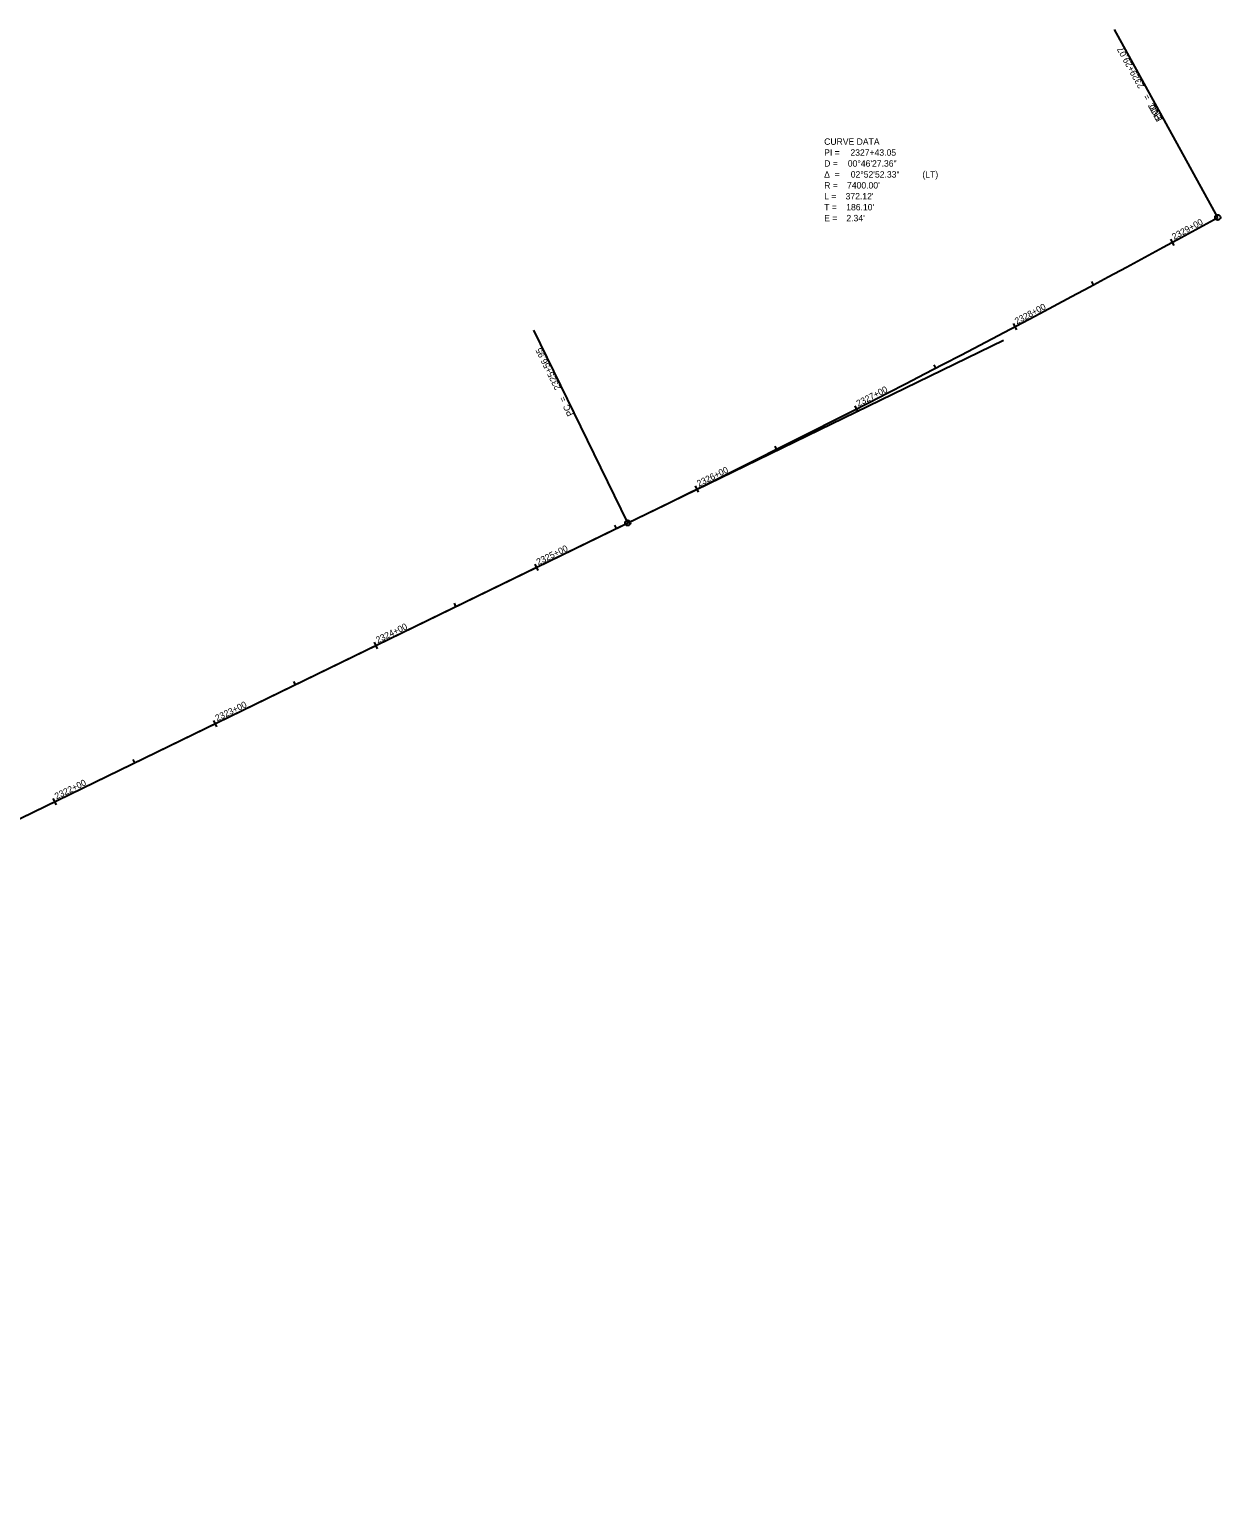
# Model space of a CAD drawing. Extents: x 1732743 to 1737831, y 481583 to 484201.
# Drawn here: x 1737164 to 1737831, y 483371 to 484201 of the extents above; entities that cross this region are included whole.
import ezdxf

# ---------------------------------------------------------------- set-up
doc = ezdxf.new("R2010")
doc.units = 0
for name, color, linetype in [('D_Draft_Symbols', 7, 'Continuous'), ('D_Roadway_Edge_Shoulder', 7, 'Continuous'), ('D_Roadway_Edge_TW', 7, 'Continuous'), ('New Level', 7, 'Continuous')]:
    doc.layers.add(name, color=color, linetype=linetype)

msp = doc.modelspace()

# ---------------------------------------------------------------- linework, layer by layer
at = {"layer": 'D_Roadway_Edge_Shoulder'}
for p, q in [((1737803.31, 484083.31), (1737805.23, 484079.8)), ((1737760.29, 484057.76), (1737759.34, 484059.54)), ((1737715.21, 484036.06), (1737717.08, 484032.52)), ((1737671.85, 484011.1), (1737670.92, 484012.88)), ((1737626.48, 483990.01), (1737628.29, 483986.44)), ((1737582.78, 483965.63), (1737581.88, 483967.43)), ((1737537.13, 483945.16), (1737538.9, 483941.57)), ((1737493.11, 483921.37), (1737492.23, 483923.18)), ((1737447.27, 483901.31), (1737449.02, 483897.72)), ((1737403.18, 483877.64), (1737402.3, 483879.45)), ((1737357.34, 483857.58), (1737359.09, 483853.98)), ((1737313.25, 483833.9), (1737312.37, 483835.71)), ((1737267.41, 483813.84), (1737269.16, 483810.25)), ((1737223.32, 483790.17), (1737222.44, 483791.97)), ((1737177.48, 483770.11), (1737179.23, 483766.51))]:
    msp.add_line(p, q, dxfattribs=at)
at = {"layer": 'D_Roadway_Edge_TW'}
for p, q in [((1734657.52, 482542.33), (1737709.83, 484026.77)), ((1734798.8, 482611.03), (1737499.36, 483924.41))]:
    msp.add_line(p, q, dxfattribs=at)
msp.add_arc((1734262.93, 490579.15), 7400, 295.935322, 298.816525, dxfattribs=at)
msp.add_arc((1734262.93, 490579.15), 7400, 295.935322, 298.816525, dxfattribs=at)
at = {"layer": 'New Level'}
for p, q in [((1737829.77, 484095.51), (1737771.93, 484200.65)), ((1737771.93, 484200.65), (1737771.93, 484200.65)), ((1737829.77, 484095.51), (1737771.93, 484200.65)), ((1737771.93, 484200.65), (1737771.93, 484200.65)), ((1737829.77, 484095.51), (1737771.93, 484200.65)), ((1737771.93, 484200.65), (1737771.93, 484200.65)), ((1737829.77, 484095.51), (1737771.93, 484200.65)), ((1737771.93, 484200.65), (1737771.93, 484200.65)), ((1737829.77, 484095.51), (1737829.77, 484095.51)), ((1737829.77, 484095.51), (1737829.77, 484095.51)), ((1737499.36, 483924.41), (1737446.88, 484032.33)), ((1737446.88, 484032.33), (1737446.88, 484032.33)), ((1737499.36, 483924.41), (1737446.88, 484032.33)), ((1737446.88, 484032.33), (1737446.88, 484032.33)), ((1737499.36, 483924.41), (1737499.36, 483924.41)), ((1737499.36, 483924.41), (1737499.36, 483924.41))]:
    msp.add_line(p, q, dxfattribs=at)
for centre in [(1737829.77, 484095.51), (1737829.77, 484095.51), (1737499.36, 483924.41), (1737499.36, 483924.41)]:
    msp.add_circle(centre, 1.5, dxfattribs=at)

# ---------------------------------------------------------------- texts
at = {"layer": 'D_Draft_Symbols'}
for s, p in [('CURVE DATA', (1737609.39, 484136.14)), ('CURVE DATA', (1737609.39, 484136.14)), ('PI = ', (1737609.39, 484130.02)), ('PI = ', (1737609.39, 484130.02)), ('2327+43.05', (1737624.09, 484130.02)), ('2327+43.05', (1737624.09, 484130.02)), ('D = ', (1737609.39, 484123.9)), ('D = ', (1737609.39, 484123.9)), ('00°46\'27.36"', (1737622.63, 484123.9)), ('00°46\'27.36"', (1737622.63, 484123.9)), ('Δ  = ', (1737609.39, 484117.78)), ('Δ  = ', (1737609.39, 484117.78)), ('R = ', (1737609.39, 484111.66)), ('R = ', (1737609.39, 484111.66)), ("7400.00'", (1737622.19, 484111.66)), ("7400.00'", (1737622.19, 484111.66)), ('02°52\'52.33"', (1737624.27, 484117.78)), ('02°52\'52.33"', (1737624.27, 484117.78)), (' (LT)', (1737663.08, 484117.78)), (' (LT)', (1737663.08, 484117.78)), ('L = ', (1737609.39, 484105.54)), ('L = ', (1737609.39, 484105.54)), ("372.12'", (1737621.39, 484105.54)), ("372.12'", (1737621.39, 484105.54)), ('T = ', (1737609.39, 484099.42)), ('T = ', (1737609.39, 484099.42)), ("186.10'", (1737621.73, 484099.42)), ("186.10'", (1737621.73, 484099.42)), ('E = ', (1737609.39, 484093.3)), ('E = ', (1737609.39, 484093.3)), ("2.34'", (1737621.83, 484093.3)), ("2.34'", (1737621.83, 484093.3))]:
    msp.add_text(s, height=3.6, dxfattribs=at).set_placement(p)
at = {"layer": 'D_Roadway_Edge_Shoulder'}
for s, rotation, p in [('2329+00', 28.59143, (1737805.36, 484082.82)), ('2328+00', 27.81716, (1737717.25, 484035.54)), ('2327+00', 27.04289, (1737628.51, 483989.46)), ('2326+00', 26.26862, (1737539.15, 483944.58)), ('2325+00', 25.93532, (1737449.29, 483900.73)), ('2324+00', 25.93532, (1737359.36, 483856.99)), ('2323+00', 25.93532, (1737269.43, 483813.26)), ('2322+00', 25.93532, (1737179.5, 483769.52))]:
    msp.add_text(s, height=3.6, rotation=rotation, dxfattribs=at).set_placement(p)
at = {"layer": 'New Level'}
for s, rotation, p in [('2329+29.07', 118.81653, (1737788.68, 484168.95)), ('2329+29.07', 118.81653, (1737788.68, 484168.95)), ('2329+29.07', 118.81653, (1737788.68, 484168.95)), ('2329+29.07', 118.81653, (1737788.68, 484168.95)), (' = ', 118.81653, (1737792.92, 484161.25)), (' = ', 118.81653, (1737792.92, 484161.25)), (' = ', 118.81653, (1737792.92, 484161.25)), (' = ', 118.81653, (1737792.92, 484161.25)), ('PCC', 118.81653, (1737798.49, 484151.13)), ('PCC', 118.81653, (1737798.49, 484151.13)), ('END', 118.81653, (1737798.91, 484150.37)), ('END', 118.81653, (1737798.91, 484150.37)), ('2325+56.95', 115.93532, (1737462, 483999.87)), ('2325+56.95', 115.93532, (1737462, 483999.87)), (' = ', 115.93532, (1737465.84, 483991.97)), (' = ', 115.93532, (1737465.84, 483991.97)), ('PC', 115.93532, (1737469.13, 483985.21)), ('PC', 115.93532, (1737469.13, 483985.21))]:
    msp.add_text(s, height=3.6, rotation=rotation, dxfattribs=at).set_placement(p)

doc.saveas('drawing.dxf')
